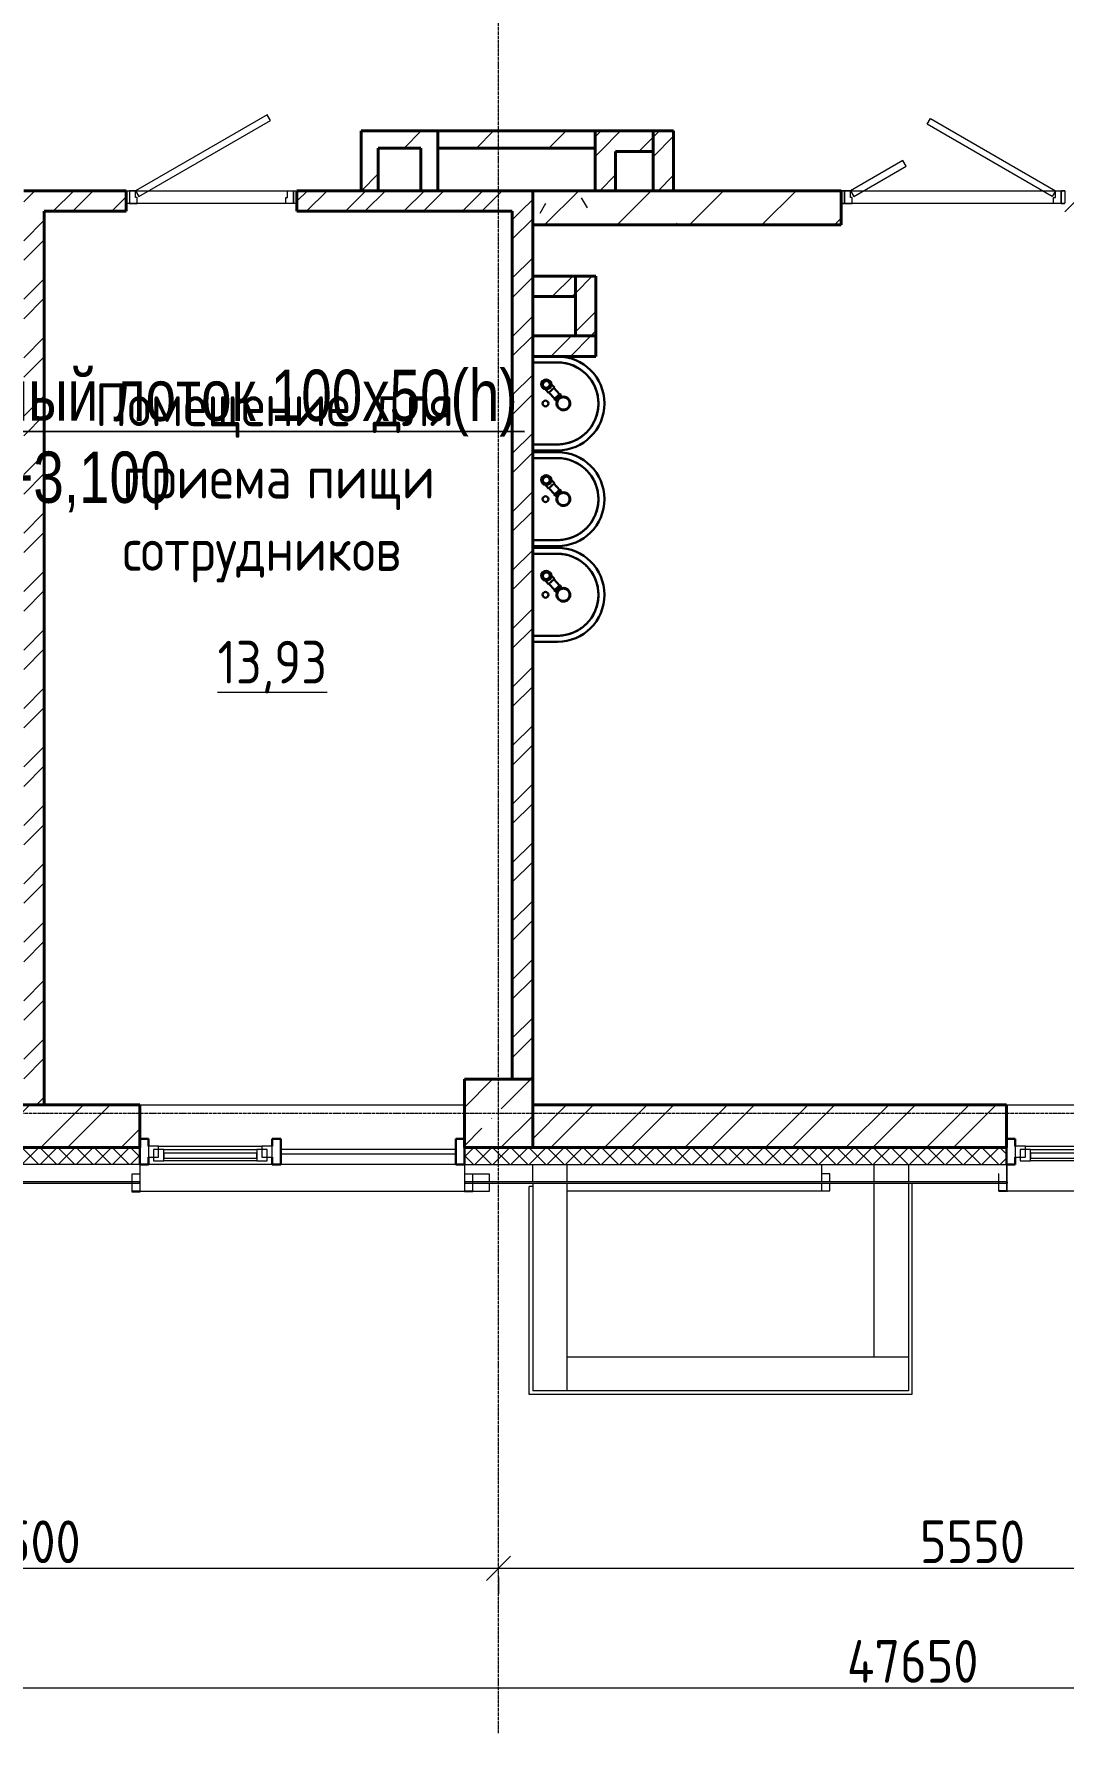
# Model space of a CAD drawing. Header units: millimetres. Extents: x 0 to 351840, y -132678 to 32417.
# Drawn here: x 318113 to 324139, y -53015 to -43071 of the extents above; entities that cross this region are included whole.
import ezdxf
from ezdxf import colors
from ezdxf.entities.mleader import LeaderData, LeaderLine
from ezdxf.math import Vec2, Vec3

# ---------------------------------------------------------------- set-up
doc = ezdxf.new("R2010")
doc.units = ezdxf.units.MM
doc.linetypes.add('BI_линия_сетки', pattern=[25, 20, -2.5, 0, -2.5])
doc.linetypes.add('BI_невидимые', pattern=[5, 3, -2])
for name, color, linetype, lineweight in [('E-CABL-TRAY-IDEN', 7, 'Continuous', 9), ('Витраж', 7, 'Continuous', 18), ('Двери', 7, 'Continuous', 18), ('Марки помещений', 7, 'Continuous', 20), ('Несущие колонны', 7, 'Continuous', 18), ('Окна', 7, 'Continuous', 18), ('Оси', 7, 'Continuous', 9), ('Панели витража', 7, 'Continuous', 9), ('Перекрытие', 7, 'Continuous', 18), ('Размеры', 7, 'Continuous', 9), ('Сантехника', 7, 'Continuous', 9), ('Стены внутренние', 7, 'Continuous', 18), ('Стены наружные', 7, 'Continuous', 18), ('Стены несущие', 7, 'Continuous', 18), ('Стены отделка', 7, 'Continuous', 18), ('Стены штриховка', 7, 'Continuous', 18)]:
    doc.layers.add(name, color=color, linetype=linetype, lineweight=lineweight)
doc.styles.add('GOST Common_1', font='GOST Common.ttf', dxfattribs={"width": 0.9, "height": 250})
doc.styles.add('новый', font='Шрифт GOST2304A.ttf', dxfattribs={"width": 0.8, "height": 250})
doc.dimstyles.new('BI_основной_2_5мм_1', dxfattribs={"dimscale": 304.8, "dimtxt": 251.428749, "dimasz": 0.463911, "dimexe": 0.492126, "dimexo": 0.492126, "dimgap": 0.098425, "dimtad": 1, "dimdec": 0, "dimdsep": 46, "dimtxsty": 'GOST Common_1', "dimblk1": 'OBLIQUE', "dimblk2": 'OBLIQUE', "dimsah": 1, "dimcen": 0.09, "dimdle": 0.492126, "dimazin": 0, "dimtfac": 1, "dimtdec": 4, "dimtix": 1, "dimtmove": 0, "dimatfit": 3, "dimfxl": 1, "dimtvp": 1, "dimtolj": 1, "dimtzin": 0, "dimlwd": 20, "dimlwe": 20, "dimarcsym": 2})
pattern_1 = [(45, (2e-10, 1e-10), (-235.7317, 235.7317), []), (45, (157.15, 1e-10), (-235.7317, 235.7317), [])]
pattern_2 = [(0, (2e-10, 1e-10), (1625.6, 406.4), [67.056, -1152.144, 67.056, -1152.144, -6502.4]), (0, (2e-10, 1e-10), (1625.6, 406.4), [-2438.4, 67.056, -2371.344, 67.056, -1152.144, -2844.8]), (0, (2e-10, 1e-10), (1625.6, 406.4), [-6096, 67.056, -745.744, 67.056, -1964.944]), (120, (609.6, 203.2), (-1164.7527, 1204.611), [67.056, -1152.144, 67.056, -1152.144, -6502.4]), (120, (609.6, 203.2), (-1164.7527, 1204.611), [-2438.4, 67.056, -2371.344, 67.056, -1152.144, -2844.8]), (120, (609.6, 203.2), (-1164.7527, 1204.611), [-6096, 67.056, -745.744, 67.056, -1964.944]), (240, (812.8, 1016), (-460.8473, -1611.011), [67.056, -1152.144, 67.056, -1152.144, -6502.4]), (240, (812.8, 1016), (-460.8473, -1611.011), [-2438.4, 67.056, -2371.344, 67.056, -1152.144, -2844.8]), (240, (812.8, 1016), (-460.8473, -1611.011), [-6096, 67.056, -745.744, 67.056, -1964.944])]
pattern_3 = [(45, (2e-10, 1e-10), (-212.132, 212.132), [])]
pattern_4 = [(45, (2e-10, 1e-10), (-171.074, 171.074), []), (45, (114.05, 1e-10), (-171.074, 171.074), [])]

# ---------------------------------------------------------------- blocks, each defined once
blk = doc.blocks.new('_DotSmall')
at = {"color": 0, "linetype": 'ByBlock', "const_width": 0.5}
blk.add_lwpolyline([(-0.0625, 0, 1), (0.0625, 0, 1)], format="xyb", close=True, dxfattribs=at)
blk = doc.blocks.new('_Двери_Металлические_Однопольная_Техническая_1_3_4_8 - _дверь_ДМВ_2200-1010_П Д-4-6363429-01 Этаж__0_000___Отделочный_')
at = {"layer": 'Двери', "color": 9, "lineweight": 9}
for p, q in [((450.8, 505), (-320, 60)), ((470, 471.7), (450.8, 505)), ((-300.8, 26.7), (470, 471.7)), ((-355, 60), (-355, -15)), ((-320, 60), (-355, 60)), ((-320, 60), (-300.8, 26.7)), ((-320, 20), (-320, 60)), ((-310, 20), (-320, 20)), ((-310, -15), (-310, 20)), ((560, 20), (570, 20)), ((560, -15), (560, 20)), ((570, 60), (605, 60)), ((570, 20), (570, 60)), ((605, 60), (605, -15)), ((-355, -15), (-310, -15)), ((605, -15), (560, -15))]:
    blk.add_line(p, q, dxfattribs=at)
at = {"layer": 'Двери', "color": 9, "linetype": 'BI_невидимые', "lineweight": 9}
for p, q in [((-375, -15), (-375, 60)), ((-375, 60), (-355, 60)), ((-375, -15), (-375, 60)), ((-375, 60), (-355, 60)), ((-355, 60), (-355, -15)), ((-355, 60), (-355, -15)), ((605, -15), (605, 60)), ((605, 60), (625, 60)), ((605, -15), (605, 60)), ((605, 60), (625, 60)), ((625, 60), (625, -15)), ((625, 60), (625, -15)), ((-355, -15), (-375, -15)), ((-355, -15), (-375, -15)), ((625, -15), (605, -15)), ((625, -15), (605, -15))]:
    blk.add_line(p, q, dxfattribs=at)
blk = doc.blocks.new('_Двери_Металлические_Двупольная_Техническая_3_7 - _дверь_ДМН_2200-1310 Д-10_-6424963-01 Этаж__0_000___Отделочный_')
at = {"layer": 'Двери', "color": 9, "lineweight": 9}
for p, q in [((-26, 489.2), (-6.8, 522.5)), ((-6.8, 522.5), (725, 100)), ((705.8, 66.7), (-26, 489.2)), ((-167.6, 277.5), (-475, 100)), ((-455.8, 66.7), (-148.3, 244.2)), ((-148.3, 244.2), (-167.6, 277.5)), ((-475, 100), (-510, 100)), ((-475, 100), (-455.8, 66.7)), ((-475, 60), (-475, 100)), ((725, 100), (705.8, 66.7)), ((725, 100), (760, 100)), ((725, 60), (725, 100)), ((-510, 25), (-465, 25)), ((-465, 60), (-475, 60)), ((-465, 25), (-465, 60)), ((715, 60), (725, 60)), ((715, 25), (715, 60)), ((760, 25), (715, 25))]:
    blk.add_line(p, q, dxfattribs=at)
at = {"layer": 'Двери', "color": 9, "linetype": 'BI_невидимые', "lineweight": 9}
for p, q in [((-530, 25), (-530, 100)), ((-530, 100), (-510, 100)), ((-530, 25), (-530, 100)), ((-530, 100), (-510, 100)), ((-510, 100), (-530, 100)), ((-510, 100), (-510, 25)), ((-510, 100), (-510, 25)), ((-510, 25), (-510, 100)), ((760, 25), (760, 100)), ((760, 100), (780, 100)), ((760, 25), (760, 100)), ((760, 100), (780, 100)), ((780, 100), (760, 100)), ((760, 100), (760, 25)), ((780, 100), (780, 25)), ((780, 100), (780, 25)), ((-510, 25), (-530, 25)), ((-510, 25), (-530, 25)), ((-530, 25), (-510, 25)), ((780, 25), (760, 25)), ((780, 25), (760, 25)), ((760, 25), (780, 25))]:
    blk.add_line(p, q, dxfattribs=at)
blk = doc.blocks.new('ADSK_Умывальник_Полукруглый_Керамический_ГОСТ30493-96 - 2-ой величины-V54-01 Этаж__0_000___Отделочный_')
at = {"layer": 'Сантехника', "color": 9, "lineweight": 30}
for p, q in [((21745, 4395), (21600, 4395)), ((21600, 4395), (21745, 4395)), ((21600, 3915), (21745, 3915)), ((21745, 3915), (21600, 3915)), ((21600, 3880), (21745, 3880))]:
    blk.add_line(p, q, dxfattribs=at)
at = {"layer": 'Сантехника', "color": 9, "lineweight": 30, "flags": 128}
blk.add_lwpolyline([(21745, 3915), (21754.6, 3915.2), (21764.2, 3915.8), (21773.7, 3916.7), (21783.2, 3918.1), (21792.7, 3919.8), (21802, 3921.9), (21811.3, 3924.3), (21820.5, 3927.2), (21829.5, 3930.4), (21838.5, 3933.9), (21847.2, 3937.9), (21855.8, 3942.1), (21864.3, 3946.7), (21872.5, 3951.7), (21880.5, 3956.9), (21888.3, 3962.5), (21895.9, 3968.4), (21903.3, 3974.6), (21910.3, 3981), (21917.2, 3987.8), (21923.7, 3994.8), (21930, 4002.1), (21935.9, 4009.6), (21941.6, 4017.4), (21947, 4025.3), (21952, 4033.5), (21956.7, 4041.9), (21961, 4050.4), (21965, 4059.2), (21968.7, 4068), (21972, 4077), (21974.9, 4086.2), (21977.5, 4095.4), (21979.7, 4104.8), (21981.5, 4114.2), (21983, 4123.7), (21984, 4133.2), (21984.7, 4142.8), (21985, 4152.4), (21984.9, 4162), (21984.4, 4171.6), (21983.6, 4181.2), (21982.3, 4190.7), (21980.7, 4200.1), (21978.7, 4209.5), (21976.4, 4218.8), (21973.6, 4228), (21970.5, 4237.1), (21967.1, 4246.1), (21963.2, 4254.9), (21959.1, 4263.5), (21954.6, 4272), (21949.7, 4280.3), (21944.5, 4288.4), (21939, 4296.2), (21933.2, 4303.9), (21927.1, 4311.3), (21920.7, 4318.5), (21914.1, 4325.4), (21907.1, 4332), (21899.9, 4338.3), (21892.4, 4344.4), (21884.8, 4350.1), (21876.8, 4355.5), (21868.7, 4360.7), (21860.4, 4365.4), (21851.9, 4369.9), (21843.2, 4374), (21834.4, 4377.7), (21825.4, 4381.1), (21816.3, 4384.2), (21807.1, 4386.8), (21797.7, 4389.1), (21788.3, 4391.1), (21778.9, 4392.6), (21769.3, 4393.8), (21759.8, 4394.5), (21750.2, 4394.9), (21745, 4395)], dxfattribs=at)
at = {"layer": 'Сантехника', "color": 9, "lineweight": 30}
for centre, radius, start, end in [((21745, 4155), 275, 270, 90), ((21745, 4155), 240, 270, 90), ((21675, 4155), 17, 90, 270), ((21675, 4155), 17, 270, 90)]:
    blk.add_arc(centre, radius, start, end, dxfattribs=at)
blk = doc.blocks.new('ADSK_СифонБутылочный_ГОСТ23289-94 - Для умывальника_Вертикальный выпуск_DN40-5727817-01 Этаж__0_000___Отделочный_')
at = {"layer": 'Сантехника', "color": 9, "lineweight": 30}
for p, q in [((34.6, 20), (49, 20)), ((49, 22.5), (56, 22.5)), ((49, 22.5), (49, 0)), ((49, 0), (49, -22.5)), ((56, 0), (56, 22.5)), ((56, 20), (104.7, 20)), ((104.7, 23), (126, 23)), ((104.7, 23), (104.7, 0)), ((141.3, 23), (140.5, 23)), ((49, -20), (34.6, -20)), ((56, -22.5), (49, -22.5)), ((56, -22.5), (56, 0)), ((104.7, -20), (56, -20)), ((104.7, 0), (104.7, -23)), ((126, -23), (104.7, -23)), ((140.3, -23), (141.1, -23))]:
    blk.add_line(p, q, dxfattribs=at)
at = {"layer": 'Сантехника', "color": 9, "lineweight": 30, "flags": 128}
for points in [[(-36, 0), (-36, 1.4), (-35.9, 2.9), (-35.7, 4.3), (-35.5, 5.7), (-35.3, 7.2), (-35, 8.6), (-34.6, 9.9), (-34.2, 11.3), (-33.7, 12.7), (-33.2, 14), (-32.6, 15.3), (-31.9, 16.6), (-31.2, 17.9), (-30.5, 19.1), (-29.7, 20.3), (-28.9, 21.5), (-28, 22.6), (-27.1, 23.7), (-26.1, 24.8), (-25.1, 25.8), (-24, 26.8), (-22.9, 27.7), (-21.8, 28.6), (-20.6, 29.5), (-19.5, 30.3), (-18.2, 31), (-17, 31.8), (-15.7, 32.4), (-14.4, 33), (-13, 33.6), (-11.7, 34), (-10.3, 34.5), (-8.9, 34.9), (-7.5, 35.2), (-6.1, 35.5), (-4.7, 35.7), (-3.3, 35.9), (-1.8, 36), (-0.4, 36), (1.1, 36), (2.5, 35.9), (3.9, 35.8), (5.4, 35.6), (6.8, 35.4), (8.2, 35.1), (9.6, 34.7), (11, 34.3), (12.3, 33.8), (13.7, 33.3), (15, 32.7), (16.3, 32.1), (17.5, 31.4), (18.8, 30.7), (20, 29.9), (21.2, 29.1), (22.3, 28.2), (23.4, 27.3), (24.5, 26.4), (25.6, 25.4), (26.5, 24.3), (27.5, 23.2), (28.4, 22.1), (29.3, 21), (30.1, 19.8), (30.8, 18.6), (31.6, 17.3), (32.2, 16), (32.8, 14.7), (33.4, 13.4), (33.9, 12.1), (34.4, 10.7), (34.8, 9.3), (35.1, 7.9), (35.4, 6.5), (35.6, 5.1), (35.8, 3.7), (35.9, 2.2), (36, 0.8), (36, 0)], [(36, 0), (36, -1.4), (35.9, -2.9), (35.7, -4.3), (35.5, -5.7), (35.3, -7.2), (35, -8.6), (34.6, -9.9), (34.2, -11.3), (33.7, -12.7), (33.2, -14), (32.6, -15.3), (31.9, -16.6), (31.2, -17.9), (30.5, -19.1), (29.7, -20.3), (28.9, -21.5), (28, -22.6), (27.1, -23.7), (26.1, -24.8), (25.1, -25.8), (24, -26.8), (22.9, -27.7), (21.8, -28.6), (20.6, -29.5), (19.5, -30.3), (18.2, -31), (17, -31.8), (15.7, -32.4), (14.4, -33), (13, -33.6), (11.7, -34), (10.3, -34.5), (8.9, -34.9), (7.5, -35.2), (6.1, -35.5), (4.7, -35.7), (3.3, -35.9), (1.8, -36), (0.4, -36), (-1.1, -36), (-2.5, -35.9), (-3.9, -35.8), (-5.4, -35.6), (-6.8, -35.4), (-8.2, -35.1), (-9.6, -34.7), (-11, -34.3), (-12.3, -33.8), (-13.7, -33.3), (-15, -32.7), (-16.3, -32.1), (-17.5, -31.4), (-18.8, -30.7), (-20, -29.9), (-21.2, -29.1), (-22.3, -28.2), (-23.4, -27.3), (-24.5, -26.4), (-25.6, -25.4), (-26.5, -24.3), (-27.5, -23.2), (-28.4, -22.1), (-29.3, -21), (-30.1, -19.8), (-30.8, -18.6), (-31.6, -17.3), (-32.2, -16), (-32.8, -14.7), (-33.4, -13.4), (-33.9, -12.1), (-34.4, -10.7), (-34.8, -9.3), (-35.1, -7.9), (-35.4, -6.5), (-35.6, -5.1), (-35.8, -3.7), (-35.9, -2.2), (-36, -0.8), (-36, 0)], [(130.1, 23), (129.1, 23), (128.2, 23), (127.2, 23), (126.3, 23), (126, 23)], [(126, -23), (127, -23), (127.9, -23), (128.9, -23), (129.8, -23)]]:
    blk.add_lwpolyline(points, dxfattribs=at)
at = {"layer": 'Сантехника', "color": 9, "lineweight": 30}
for centre, radius, start, end in [((0, 0), 40, 0, 180), ((0, 0), 40, 180, 0), ((0, 0), 36, 146.13323, 158.93366), ((0, 0), 36, 120, 124.05728), ((150, 0), 20, 90, 270), ((150, 0), 20, 270, 90), ((0, 0), 36, 300, 304.05728), ((0, 0), 36, 326.13323, 338.93366)]:
    blk.add_arc(centre, radius, start, end, dxfattribs=at)
at = {"layer": 'Сантехника', "color": 9, "lineweight": 18}
for radius, start, end in [(32, 0, 180), (32, 180, 360), (25.5, 0, 180), (25.5, 180, 360), (25, 0, 180), (25, 180, 360)]:
    blk.add_arc((150, 0), radius, start, end, dxfattribs=at)
blk = doc.blocks.new('ADSK_Умывальник_Полукруглый_Керамический_ГОСТ30493-96 - 2-ой величины-V55-01 Этаж__0_000___Отделочный_')
at = {"layer": 'Сантехника', "color": 9, "lineweight": 30}
for p, q in [((21745, 3870), (21600, 3870)), ((21745, 3835), (21600, 3835)), ((21600, 3835), (21745, 3835)), ((21600, 3355), (21745, 3355)), ((21745, 3355), (21600, 3355)), ((21600, 3320), (21745, 3320))]:
    blk.add_line(p, q, dxfattribs=at)
at = {"layer": 'Сантехника', "color": 9, "lineweight": 30, "flags": 128}
blk.add_lwpolyline([(21745, 3355), (21754.6, 3355.2), (21764.2, 3355.8), (21773.7, 3356.7), (21783.2, 3358.1), (21792.7, 3359.8), (21802, 3361.9), (21811.3, 3364.3), (21820.5, 3367.2), (21829.5, 3370.4), (21838.5, 3373.9), (21847.2, 3377.9), (21855.8, 3382.1), (21864.3, 3386.7), (21872.5, 3391.7), (21880.5, 3396.9), (21888.3, 3402.5), (21895.9, 3408.4), (21903.3, 3414.6), (21910.3, 3421), (21917.2, 3427.8), (21923.7, 3434.8), (21930, 3442.1), (21935.9, 3449.6), (21941.6, 3457.4), (21947, 3465.3), (21952, 3473.5), (21956.7, 3481.9), (21961, 3490.4), (21965, 3499.2), (21968.7, 3508), (21972, 3517), (21974.9, 3526.2), (21977.5, 3535.4), (21979.7, 3544.8), (21981.5, 3554.2), (21983, 3563.7), (21984, 3573.2), (21984.7, 3582.8), (21985, 3592.4), (21984.9, 3602), (21984.4, 3611.6), (21983.6, 3621.2), (21982.3, 3630.7), (21980.7, 3640.1), (21978.7, 3649.5), (21976.4, 3658.8), (21973.6, 3668), (21970.5, 3677.1), (21967.1, 3686.1), (21963.2, 3694.9), (21959.1, 3703.5), (21954.6, 3712), (21949.7, 3720.3), (21944.5, 3728.4), (21939, 3736.2), (21933.2, 3743.9), (21927.1, 3751.3), (21920.7, 3758.5), (21914.1, 3765.4), (21907.1, 3772), (21899.9, 3778.3), (21892.4, 3784.4), (21884.8, 3790.1), (21876.8, 3795.5), (21868.7, 3800.7), (21860.4, 3805.4), (21851.9, 3809.9), (21843.2, 3814), (21834.4, 3817.7), (21825.4, 3821.1), (21816.3, 3824.2), (21807.1, 3826.8), (21797.7, 3829.1), (21788.3, 3831.1), (21778.9, 3832.6), (21769.3, 3833.8), (21759.8, 3834.5), (21750.2, 3834.9), (21745, 3835)], dxfattribs=at)
at = {"layer": 'Сантехника', "color": 9, "lineweight": 30}
for centre, radius, start, end in [((21745, 3595), 275, 270, 90), ((21745, 3595), 240, 270, 90), ((21675, 3595), 17, 90, 270), ((21675, 3595), 17, 270, 90)]:
    blk.add_arc(centre, radius, start, end, dxfattribs=at)
blk = doc.blocks.new('Системная панель - _панель_витража_остекление_наружный-6453160-01 Этаж__0_000___Отделочный_')
at = {"layer": 'Панели витража', "color": 9}
for p, q in [((512.5, 12.5), (-512.5, 12.5)), ((-512.5, 12.5), (-512.5, -12.5)), ((512.5, -12.5), (512.5, 12.5)), ((-512.5, -12.5), (512.5, -12.5))]:
    blk.add_line(p, q, dxfattribs=at)
blk = doc.blocks.new('Прямоугольный импост - _импост_150х50-6453087-01 Этаж__0_000___Отделочный_')
at = {"layer": 'Витраж', "color": 9, "lineweight": 30}
for p, q in [((0, 75), (-50, 75)), ((-50, 75), (-50, 32.5)), ((0, -75), (0, 75)), ((-50, -32.5), (-50, -75)), ((-50, -75), (0, -75))]:
    blk.add_line(p, q, dxfattribs=at)
blk = doc.blocks.new('_окна_алюминиевые_одностворчатые_витражные - _окно_витражное_алюминиевое-6453161-01 Этаж__0_000___Отделочный_')
at = {"layer": 'Окна', "color": 9}
for p, q in [((-302.5, 32.5), (-362.5, 32.5)), ((-362.5, 32.5), (-362.5, -32.5)), ((-272.5, 12.5), (-332.5, 12.5)), ((-332.5, 12.5), (-332.5, -52.5)), ((-302.5, 32.5), (302.5, 32.5)), ((-302.5, -32.5), (-302.5, 32.5)), ((-272.5, 12.5), (272.5, 12.5)), ((-272.5, -52.5), (-272.5, 12.5)), ((332.5, 12.5), (272.5, 12.5)), ((272.5, 12.5), (272.5, -52.5)), ((362.5, 32.5), (302.5, 32.5)), ((302.5, 32.5), (302.5, -32.5)), ((332.5, -52.5), (332.5, 12.5)), ((362.5, -32.5), (362.5, 32.5)), ((-362.5, -32.5), (-302.5, -32.5)), ((-332.5, -52.5), (-272.5, -52.5)), ((272.5, -7.5), (-272.5, -7.5)), ((-272.5, -7.5), (-272.5, -37.5)), ((-272.5, -37.5), (272.5, -37.5)), ((272.5, -52.5), (-272.5, -52.5)), ((272.5, -37.5), (272.5, -7.5)), ((272.5, -52.5), (332.5, -52.5)), ((302.5, -32.5), (362.5, -32.5))]:
    blk.add_line(p, q, dxfattribs=at)
blk = doc.blocks.new('Прямоугольный импост - _импост_150х50-6453153-01 Этаж__0_000___Отделочный_')
at = {"layer": 'Витраж', "color": 9, "lineweight": 30}
for p, q in [((-50, 75), (0, 75)), ((-50, -75), (-50, 75)), ((0, 75), (0, -75)), ((0, -75), (-50, -75))]:
    blk.add_line(p, q, dxfattribs=at)
blk = doc.blocks.new('Прямоугольный импост - _импост_150х50-6453083-01 Этаж__0_000___Отделочный_')
at = {"layer": 'Витраж', "color": 9, "lineweight": 30}
for p, q in [((-25, 75), (25, 75)), ((-25, 32.5), (-25, 75)), ((25, 75), (25, -75)), ((-25, -75), (-25, -32.5)), ((25, -75), (-25, -75))]:
    blk.add_line(p, q, dxfattribs=at)
blk = doc.blocks.new('_Oblique')
at = {"color": 0, "linetype": 'ByBlock', "lineweight": -2}
blk.add_line((-0.5, -0.5), (0.5, 0.5), dxfattribs=at)
blk = doc.blocks.new('*D985')
at = {"layer": 'Defpoints', "color": 0, "transparency": 16777216}
for p in [(0, -3262.9), (47650, -3262.9), (47650, -3362.9)]:
    blk.add_point(p, dxfattribs=at)
at = {"layer": 'Размеры', "color": 0, "lineweight": 20, "transparency": 16777216}
for p, q in [((-150, -3362.9), (47800, -3362.9)), ((0, -3412.9), (0, -3512.9)), ((47650, -3412.9), (47650, -3512.9))]:
    blk.add_line(p, q, dxfattribs=at)
at = {"layer": 'Размеры', "color": 0, "lineweight": 20, "transparency": 16777216, "xscale": 141.4, "yscale": 141.4, "zscale": 141.4, "rotation": 180}
blk.add_blockref('_Oblique', (0, -3362.9), dxfattribs=at)
at = {"layer": 'Размеры', "color": 0, "lineweight": 20, "transparency": 16777216, "xscale": 141.4, "yscale": 141.4, "zscale": 141.4}
blk.add_blockref('_Oblique', (47650, -3362.9), dxfattribs=at)
at = {"layer": 'Размеры', "color": 0, "lineweight": 20, "transparency": 16777216, "insert": (23825, -3207.9), "char_height": 250, "width": 971.623, "attachment_point": 5, "style": 'GOST Common_1'}
blk.add_mtext('\\A1;47650', dxfattribs=at)
blk = doc.blocks.new('*D989')
at = {"layer": 'Defpoints', "color": 0, "transparency": 16777216}
for p in [(15900, -2562.9), (21400, -2562.9), (21400, -2662.9)]:
    blk.add_point(p, dxfattribs=at)
at = {"layer": 'Размеры', "color": 0, "lineweight": 20, "transparency": 16777216}
for p, q in [((15750, -2662.9), (21550, -2662.9)), ((15900, -2712.9), (15900, -2812.9)), ((21400, -2712.9), (21400, -2812.9))]:
    blk.add_line(p, q, dxfattribs=at)
at = {"layer": 'Размеры', "color": 0, "lineweight": 20, "transparency": 16777216, "xscale": 141.4, "yscale": 141.4, "zscale": 141.4, "rotation": 180}
blk.add_blockref('_Oblique', (15900, -2662.9), dxfattribs=at)
at = {"layer": 'Размеры', "color": 0, "lineweight": 20, "transparency": 16777216, "xscale": 141.4, "yscale": 141.4, "zscale": 141.4}
blk.add_blockref('_Oblique', (21400, -2662.9), dxfattribs=at)
at = {"layer": 'Размеры', "color": 0, "lineweight": 20, "transparency": 16777216, "insert": (18650, -2507.9), "char_height": 250, "width": 756.843, "attachment_point": 5, "style": 'GOST Common_1'}
blk.add_mtext('\\A1;5500', dxfattribs=at)
blk = doc.blocks.new('*D990')
at = {"layer": 'Defpoints', "color": 0, "transparency": 16777216}
for p in [(21400, -2562.9), (26950, -2562.9), (26950, -2662.9)]:
    blk.add_point(p, dxfattribs=at)
at = {"layer": 'Размеры', "color": 0, "lineweight": 20, "transparency": 16777216}
for p, q in [((21250, -2662.9), (27100, -2662.9)), ((21400, -2712.9), (21400, -2812.9)), ((26950, -2712.9), (26950, -2812.9))]:
    blk.add_line(p, q, dxfattribs=at)
at = {"layer": 'Размеры', "color": 0, "lineweight": 20, "transparency": 16777216, "xscale": 141.4, "yscale": 141.4, "zscale": 141.4, "rotation": 180}
blk.add_blockref('_Oblique', (21400, -2662.9), dxfattribs=at)
at = {"layer": 'Размеры', "color": 0, "lineweight": 20, "transparency": 16777216, "xscale": 141.4, "yscale": 141.4, "zscale": 141.4}
blk.add_blockref('_Oblique', (26950, -2662.9), dxfattribs=at)
at = {"layer": 'Размеры', "color": 0, "lineweight": 20, "transparency": 16777216, "insert": (24175, -2507.9), "char_height": 250, "width": 756.843, "attachment_point": 5, "style": 'GOST Common_1'}
blk.add_mtext('\\A1;5550', dxfattribs=at)
blk = doc.blocks.new('A$C13a22a9d')
at = {"layer": 'Несущие колонны', "lineweight": 9}
h = blk.add_hatch(dxfattribs=at)
h.set_pattern_fill('FP_4', color=9, style=0, pattern_type=2)
h.set_pattern_definition([(45, (2e-10, 1e-10), (84.1895, 308.696), [396.875, -79.375, 3.353, -76.022])])
h.paths.add_polyline_path([(21200, -200), (21600, -200), (21600, 200), (21200, 200)])
at = {"layer": 'Стены внутренние', "lineweight": 9}
h = blk.add_hatch(dxfattribs=at)
h.set_pattern_fill('FP_36', color=9, style=0, pattern_type=2)
h.set_pattern_definition(pattern_3)
h.paths.add_polyline_path([(20695, 5400), (20695, 5750), (20595, 5750), (20595, 5400)])
h = blk.add_hatch(dxfattribs=at)
h.set_pattern_fill('FP_35', color=9, style=0, pattern_type=2)
h.set_pattern_definition(pattern_2)
h.paths.add_polyline_path([(21045, 5650), (21045, 5750), (20695, 5750), (20695, 5650), (20945, 5650)])
h = blk.add_hatch(dxfattribs=at)
h.set_pattern_fill('FP_36', color=9, style=0, pattern_type=2)
h.set_pattern_definition(pattern_3)
h.paths.add_polyline_path([(21045, 5650), (21045, 5750), (20695, 5750), (20695, 5650), (20945, 5650)])
h = blk.add_hatch(dxfattribs=at)
h.set_pattern_fill('FP_35', color=9, style=0, pattern_type=2)
h.set_pattern_definition(pattern_2)
h.paths.add_polyline_path([(21045, 5650), (21965, 5650), (21965, 5750), (21045, 5750)])
h = blk.add_hatch(dxfattribs=at)
h.set_pattern_fill('FP_36', color=9, style=0, pattern_type=2)
h.set_pattern_definition(pattern_3)
h.paths.add_polyline_path([(21045, 5650), (21965, 5650), (21965, 5750), (21045, 5750)])
h = blk.add_hatch(dxfattribs=at)
h.set_pattern_fill('FP_42', color=9, style=0, pattern_type=2)
h.set_pattern_definition(pattern_4)
h.paths.add_polyline_path([(22305.4, 5630), (22305.4, 5750), (21965, 5750), (21965, 5630), (22085, 5630)])
h = blk.add_hatch(dxfattribs=at)
h.set_pattern_fill('FP_42', color=9, style=0, pattern_type=2)
h.set_pattern_definition(pattern_4)
h.paths.add_polyline_path([(22305.4, 5400), (22425.4, 5400), (22425.4, 5750), (22305.4, 5750)])
h = blk.add_hatch(dxfattribs=at)
h.set_pattern_fill('FP_42', color=9, style=0, pattern_type=2)
h.set_pattern_definition(pattern_4)
h.paths.add_polyline_path([(22085, 5400), (22085, 5630), (21965, 5630), (21965, 5400)])
h = blk.add_hatch(dxfattribs=at)
h.set_pattern_fill('FP_42', color=9, style=0, pattern_type=2)
h.set_pattern_definition(pattern_4)
h.paths.add_polyline_path([(20220, 5280), (21600, 5280), (21600, 5400), (20220, 5400)])
h.paths.add_polyline_path([(18620, 5280), (19220, 5280), (19220, 5400), (18620, 5400)])
h = blk.add_hatch(dxfattribs=at)
h.set_pattern_fill('FP_35', color=9, style=0, pattern_type=2)
h.set_pattern_definition(pattern_2)
h.paths.add_polyline_path([(40250, 5200), (40250, 5400), (24715.4, 5400), (24715.4, 5200), (39137.5, 5200)])
h.paths.add_polyline_path([(21641.8, 5200), (23405.4, 5200), (23405.4, 5400), (21600, 5400), (21600, 5200)])
h = blk.add_hatch(dxfattribs=at)
h.set_pattern_fill('FP_36', color=9, style=0, pattern_type=2)
h.set_pattern_definition(pattern_3)
h.paths.add_polyline_path([(40250, 5200), (40250, 5400), (24715.4, 5400), (24715.4, 5200), (39137.5, 5200)])
h.paths.add_polyline_path([(21641.8, 5200), (23405.4, 5200), (23405.4, 5400), (21600, 5400), (21600, 5200)])
h = blk.add_hatch(dxfattribs=at)
h.set_pattern_fill('FP_42', color=9, style=0, pattern_type=2)
h.set_pattern_definition(pattern_4)
h.paths.add_polyline_path([(18740, 50), (18740, 5280), (18620, 5280), (18620, 50)])
h = blk.add_hatch(dxfattribs=at)
h.set_pattern_fill('FP_42', color=9, style=0, pattern_type=2)
h.set_pattern_definition(pattern_4)
h.paths.add_polyline_path([(21600, 200), (21600, 5280), (21480, 5280), (21480, 200)])
h = blk.add_hatch(dxfattribs=at)
h.set_pattern_fill('FP_42', color=9, style=0, pattern_type=2)
h.set_pattern_definition(pattern_4)
h.paths.add_polyline_path([(21641.8, 4780), (21850, 4780), (21850, 4900), (21600, 4900), (21600, 4780)])
h = blk.add_hatch(dxfattribs=at)
h.set_pattern_fill('FP_42', color=9, style=0, pattern_type=2)
h.set_pattern_definition(pattern_4)
h.paths.add_polyline_path([(21850, 4550), (21970, 4550), (21970, 4900), (21850, 4900), (21850, 4714.1)])
h = blk.add_hatch(dxfattribs=at)
h.set_pattern_fill('FP_42', color=9, style=0, pattern_type=2)
h.set_pattern_definition(pattern_4)
h.paths.add_polyline_path([(21641.8, 4430), (21970, 4430), (21970, 4550), (21600, 4550), (21600, 4430)])
at = {"layer": 'Стены наружные', "lineweight": 9}
h = blk.add_hatch(dxfattribs=at)
h.set_pattern_fill('FP_37', color=9, angle=225, style=0, pattern_type=2)
h.set_pattern_definition(pattern_1)
h.paths.add_polyline_path([(18879.3, -200), (19300, -200), (19300, 50), (16100, 50), (16100, -200), (17037.7, -200)])
h = blk.add_hatch(dxfattribs=at)
h.set_pattern_fill('FP_37', color=9, angle=225, style=0, pattern_type=2)
h.set_pattern_definition(pattern_1)
h.paths.add_polyline_path([(26245.9, -200), (26750, -200), (26750, 50), (25875, 50), (25875, -200)])
h.paths.add_polyline_path([(21600, -200), (24375, -200), (24375, 50), (21600, 50)])
h = blk.add_hatch(dxfattribs=at)
h.set_pattern_fill('FP_50', color=9, style=0, pattern_type=2)
h.set_pattern_definition([(45, (2e-10, 1e-10), (-53.03301, 53.03301), []), (135, (2e-10, 1e-10), (-53.03301, -53.03301), [])])
h.paths.add_polyline_path([(42820.8, -300), (44975, -300), (44975, -200), (41755, -200), (41755, -300)])
h.paths.add_polyline_path([(47850, -300), (47850, -200), (46975, -200), (46975, -300), (47450, -300)])
h.paths.add_polyline_path([(40250, -300), (40755, -300), (40755, -200), (40250, -200)])
h.paths.add_polyline_path([(33450, -300), (35475, -300), (35475, -200), (31130, -200), (31130, -300), (33050, -300)])
h.paths.add_polyline_path([(19300, -300), (19300, -200), (14300, -200), (14300, -300), (18879.3, -300)])
h.paths.add_polyline_path([(24375, -300), (24375, -200), (21200, -200), (21200, -300)])
h.paths.add_polyline_path([(27375, -300), (27375, -200), (25877.5, -200), (25877.5, -300), (27150, -300)])
h.paths.add_polyline_path([(28875, -300), (29780, -300), (29780, -200), (28875, -200)])
h.paths.add_polyline_path([(37295.9, -300), (37875, -300), (37875, -200), (36975, -200), (36975, -300)])
at = {"layer": 'Стены наружные'}
for points in [[(19252.6, -456.6), (19255.1, -456.6), (19255, -357.1), (19252.5, -357.1), (19252.6, -428.7)], [(19300, -456.6), (19302.5, -456.6), (19302.5, -300), (19300, -300), (19300, -428.7)], [(21202.5, -455.7), (21202.5, -300.2), (21200, -300.2), (21200, -455.7)], [(21247.5, -455.8), (21250, -455.8), (21250, -356.3), (21247.5, -356.3), (21247.5, -428.7)], [(24327.5, -453.7), (24330, -453.7), (24330, -354.2), (24327.5, -354.2), (24327.5, -428.7)], [(24375, -453.7), (24377.5, -453.7), (24377.5, -300), (24375, -300), (24375, -428.7)]]:
    blk.add_hatch(color=9, dxfattribs=at).paths.add_polyline_path(points)
h = blk.add_hatch(color=9, dxfattribs=at)
h.paths.add_polyline_path([(21202.5, -408.2), (23120, -408.2), (23120, -400.2), (21202.5, -400.2)])
h.paths.add_polyline_path([(14301.3, -408.2), (19300, -408.2), (19300, -400.2), (14301.3, -400.2)])
h = blk.add_hatch(color=9, dxfattribs=at)
h.paths.add_polyline_path([(19252.5, -459.1), (19301.3, -459.1), (19301.3, -456.6), (19252.5, -456.6)])
h.paths.add_polyline_path([(21200, -458.3), (21250, -458.3), (21250, -455.8), (21200, -455.8)])
h = blk.add_hatch(color=9, dxfattribs=at)
h.paths.add_polyline_path([(37875, -408.2), (37875, -400.2), (36975, -400.2), (36975, -408.2), (37295.9, -408.2)])
h.paths.add_polyline_path([(48050, -408.2), (48050, -400.2), (46975, -400.2), (46975, -408.2)])
h.paths.add_polyline_path([(35475, -408.2), (35475, -400.2), (31130, -400.2), (31130, -408.2), (35454.2, -408.2)])
h.paths.add_polyline_path([(42820.8, -408.2), (44975, -408.2), (44975, -400.2), (41755, -400.2), (41755, -408.2)])
h.paths.add_polyline_path([(40252.5, -408.2), (40755, -408.2), (40755, -400.2), (40252.5, -400.2)])
h.paths.add_polyline_path([(25875, -408.2), (27375, -408.2), (27375, -400.2), (25875, -400.2)])
h.paths.add_polyline_path([(29780, -408.2), (29780, -400.2), (28875, -400.2), (28875, -408.2)])
h.paths.add_polyline_path([(24380, -408.2), (24380, -400.2), (23120, -400.2), (23120, -408.2)])
h = blk.add_hatch(color=9, dxfattribs=at)
h.paths.add_polyline_path([(25925, -456.2), (25925, -453.7), (25875, -453.7), (25875, -456.2)])
h.paths.add_polyline_path([(24330, -456.2), (24380, -456.2), (24380, -453.7), (24330, -453.7)])
at = {"layer": 'Несущие колонны', "color": 9, "lineweight": 40}
for p, q in [((21600, 200), (21200, 200)), ((21200, 200), (21200, -200)), ((21600, -200), (21600, 200)), ((21200, -200), (21600, -200))]:
    blk.add_line(p, q, dxfattribs=at)
at = {"layer": 'Оси', "color": 9, "linetype": 'BI_линия_сетки'}
for p, q in [((21400, -3627.3), (21400, 29372.3)), ((-4869.1, 0), (49050, 0))]:
    blk.add_line(p, q, dxfattribs=at)
at = {"layer": 'Перекрытие', "color": 9, "lineweight": 9}
for p, q in [((19220, 5400), (20220, 5400)), ((23425.4, 5400), (24695.4, 5400)), ((20220, 5325), (19220, 5325)), ((24695.4, 5325), (23425.4, 5325)), ((19300, 50), (21200, 50)), ((24375, 50), (25875, 50)), ((19252.5, -357.1), (19252.5, -400.3)), ((19300, -357.1), (19255, -357.1)), ((21200, -300.2), (19302.5, -300.2)), ((21247.5, -356.3), (21202.5, -356.3)), ((21347.5, -356.2), (21250, -356.3)), ((21347.5, -400.2), (21347.5, -356.2)), ((23292.5, -400.2), (23292.5, -300)), ((23340, -354.2), (23292.5, -354.2)), ((23340, -400.2), (23340, -354.2)), ((19252.5, -408.2), (19252.5, -456.6)), ((19302.6, -456.6), (21200, -455.8)), ((21250, -455.8), (21347.5, -455.7)), ((21347.5, -455.7), (21347.5, -408.2)), ((21800, -453.7), (23340, -453.7)), ((23292.5, -453.7), (23292.5, -408.2)), ((23340, -453.7), (23340, -408.2))]:
    blk.add_line(p, q, dxfattribs=at)
at = {"layer": 'Стены наружные', "color": 9}
for p, q in [((21600, -400.2), (21600, -300)), ((21800, -300), (21800, -400.2)), ((23600, -400.2), (23600, -300)), ((23800, -300), (23800, -400.2)), ((21200, -458.3), (19301.3, -459.1)), ((19302.5, -456.6), (21200, -455.8)), ((21580, -1645), (21580, -428)), ((21600, -428), (21580, -428)), ((21600, -408.2), (21600, -1625)), ((21800, -408.2), (21800, -1625)), ((23600, -1425), (23600, -408.2)), ((23800, -408.2), (23800, -1625)), ((23820, -408.2), (23820, -1645)), ((24380, -453.7), (25872.5, -453.7)), ((25875, -456.2), (24380, -456.2)), ((21800, -1425), (23800, -1425)), ((23820, -1645), (21580, -1645)), ((23800, -1625), (21600, -1625))]:
    blk.add_line(p, q, dxfattribs=at)
at = {"layer": 'Стены несущие', "color": 9, "lineweight": 40}
for p, q in [((20595, 5750), (20595, 5400)), ((22425.4, 5750), (20595, 5750)), ((21045, 5750), (21045, 5400)), ((21965, 5400), (21965, 5750)), ((22305.4, 5750), (22305.4, 5400)), ((22425.4, 5400), (22425.4, 5750)), ((20695, 5400), (20695, 5650)), ((20695, 5650), (20945, 5650)), ((20945, 5650), (20945, 5400)), ((21045, 5650), (21965, 5650)), ((22085, 5400), (22085, 5630)), ((22085, 5630), (22305.4, 5630)), ((19220, 5400), (18620, 5400)), ((19220, 5280), (19220, 5400)), ((23405.4, 5400), (20220, 5400)), ((20220, 5400), (20220, 5280)), ((21600, 200), (21600, 5400)), ((23405.4, 5200), (23405.4, 5400)), ((18740, 5280), (19220, 5280)), ((18740, 50), (18740, 5280)), ((20220, 5280), (21480, 5280)), ((21480, 5280), (21480, 200)), ((21600, 5200), (23405.4, 5200)), ((21970, 4900), (21600, 4900)), ((21850, 4900), (21850, 4550)), ((21970, 4430), (21970, 4900)), ((21600, 4780), (21850, 4780)), ((21970, 4550), (21600, 4550)), ((21600, 4430), (21970, 4430)), ((21480, 200), (21600, 200)), ((19300, 50), (16100, 50)), ((19300, -200), (19300, 50)), ((24375, 50), (21600, 50)), ((21600, 50), (21600, -200)), ((24375, -200), (24375, 50)), ((16100, -200), (19300, -200)), ((21600, -200), (24375, -200))]:
    blk.add_line(p, q, dxfattribs=at)
at = {"layer": 'Стены отделка', "color": 9, "lineweight": 9}
for p, q in [((19300, -300), (19300, -200)), ((21600, -200), (21200, -200)), ((21200, -200), (21200, -300)), ((24375, -200), (24375, -453.7)), ((19302.5, -300), (14300, -300)), ((19252.5, -357.1), (19252.6, -456.6)), ((19255, -357.1), (19252.5, -357.1)), ((19255.1, -456.6), (19255, -357.1)), ((19300, -300), (19300, -400.2)), ((19302.5, -456.6), (19302.5, -300)), ((21200, -300), (24377.5, -300)), ((21200, -300.2), (21200, -455.7)), ((21202.5, -300.2), (21200, -300.2)), ((21202.5, -400.2), (21202.5, -300.2)), ((21247.5, -356.3), (21247.5, -455.8)), ((21250, -356.3), (21247.5, -356.3)), ((21250, -458.3), (21250, -356.3)), ((24327.5, -354.2), (24327.5, -453.7)), ((24330, -354.2), (24327.5, -354.2)), ((24330, -456.2), (24330, -354.2)), ((24377.5, -453.7), (24377.5, -300)), ((19300, -400.2), (14301.3, -400.2)), ((14301.3, -408.2), (19300, -408.2)), ((19301.3, -456.6), (19252.5, -456.6)), ((19252.5, -456.6), (19252.5, -459.1)), ((19252.5, -459.1), (19301.3, -459.1)), ((19252.6, -456.6), (19255.1, -456.6)), ((19300, -408.2), (19300, -456.6)), ((19300, -456.6), (19302.5, -456.6)), ((19301.3, -459.1), (19301.3, -456.6)), ((21200, -455.7), (21202.5, -455.7)), ((21250, -455.8), (21200, -455.8)), ((21200, -455.8), (21200, -458.3)), ((21200, -458.3), (21250, -458.3)), ((24380, -400.2), (21202.5, -400.2)), ((21202.5, -408.2), (24380, -408.2)), ((21202.5, -455.7), (21202.5, -408.2)), ((21247.5, -455.8), (21250, -455.8)), ((24380, -453.7), (24327.5, -453.7)), ((24330, -456.2), (24380, -456.2)), ((24380, -408.2), (24380, -400.2)), ((24380, -456.2), (24380, -453.7))]:
    blk.add_line(p, q, dxfattribs=at)
at = {"layer": 'Стены штриховка', "color": 9}
for p, q in [((19300, -408.2), (19300, -400.2)), ((21202.5, -400.2), (21202.5, -408.2))]:
    blk.add_line(p, q, dxfattribs=at)
at = {"layer": 'Витраж', "color": 9, "rotation": 180}
for p in [(19300, -225), (24375, -225)]:
    blk.add_blockref('Прямоугольный импост - _импост_150х50-6453087-01 Этаж__0_000___Отделочный_', p, dxfattribs=at)
at = {"layer": 'Витраж', "color": 9, "extrusion": (0, 0, -1), "rotation": 180}
for name, p in [('Прямоугольный импост - _импост_150х50-6453083-01 Этаж__0_000___Отделочный_', (-20100, -225)), ('Прямоугольный импост - _импост_150х50-6453153-01 Этаж__0_000___Отделочный_', (-21200, -225))]:
    blk.add_blockref(name, p, dxfattribs=at)
at = {"layer": 'Двери', "color": 9}
for name, p in [('_Двери_Металлические_Однопольная_Техническая_1_3_4_8 - _дверь_ДМВ_2200-1010_П Д-4-6363429-01 Этаж__0_000___Отделочный_', (19595, 5340)), ('_Двери_Металлические_Двупольная_Техническая_3_7 - _дверь_ДМН_2200-1310 Д-10_-6424963-01 Этаж__0_000___Отделочный_', (23935.4, 5300))]:
    blk.add_blockref(name, p, dxfattribs=at)
at = {"layer": 'Окна', "color": 9}
for p in [(19712.5, -225), (24787.5, -225)]:
    blk.add_blockref('_окна_алюминиевые_одностворчатые_витражные - _окно_витражное_алюминиевое-6453161-01 Этаж__0_000___Отделочный_', p, dxfattribs=at)
at = {"layer": 'Панели витража', "color": 9}
blk.add_blockref('Системная панель - _панель_витража_остекление_наружный-6453160-01 Этаж__0_000___Отделочный_', (20637.5, -225), dxfattribs=at)
at = {"layer": 'Сантехника', "color": 9}
for name, p in [('ADSK_Умывальник_Полукруглый_Керамический_ГОСТ30493-96 - 2-ой величины-V54-01 Этаж__0_000___Отделочный_', (0, 0)), ('ADSK_Умывальник_Полукруглый_Керамический_ГОСТ30493-96 - 2-ой величины-V55-01 Этаж__0_000___Отделочный_', (0, 0)), ('ADSK_Умывальник_Полукруглый_Керамический_ГОСТ30493-96 - 2-ой величины-V55-01 Этаж__0_000___Отделочный_', (0, -560))]:
    blk.add_blockref(name, p, dxfattribs=at)
at = {"layer": 'Сантехника', "color": 9, "extrusion": (0, 0, -1), "rotation": 48.00000000000064}
for p in [(-21780, 4155), (-21780, 3595), (-21780, 3035)]:
    blk.add_blockref('ADSK_СифонБутылочный_ГОСТ23289-94 - Для умывальника_Вертикальный выпуск_DN40-5727817-01 Этаж__0_000___Отделочный_', p, dxfattribs=at)
at = {"layer": 'Марки помещений', "color": 9, "lineweight": 9, "char_height": 250, "attachment_point": 1, "style": 'GOST Common_1'}
for s, insert, width in [('Помещение', (19037.8, 4271.8), 1875.949), ('для', (20663, 4271.8), 584.43), ('приема', (19198.6, 3848.4), 1212.151), ('пищи', (20276.1, 3848.4), 858.607), ('сотрудников', (19198.6, 3425.1), 2164.556), ('\\L13,93', (19755.1, 2765.7), 815.316)]:
    blk.add_mtext(s, dxfattribs=dict(at, insert=insert, width=width))
at = {"layer": 'Размеры', "color": 9, "lineweight": 20}
for base, p1, p2, override, picture, middle in [((21400, -2662.9), (15900, -2562.9), (21400, -2562.9), {"dimpost": '<>', "dimfxl": 5500}, '*D989', (18650, -2507.9)), ((26950, -2662.9), (21400, -2562.9), (26950, -2562.9), {"dimpost": '<>', "dimfxl": 5550}, '*D990', (24175, -2507.9)), ((47650, -3362.9), (0, -3262.9), (47650, -3262.9), {"dimpost": '<>', "dimfxl": 47650}, '*D985', (23825, -3207.9))]:
    dim = blk.add_linear_dim(base=base, p1=p1, p2=p2, dimstyle='BI_основной_2_5мм_1', override=override, dxfattribs=at)
    dim.commit()
    dim.dimension.update_dxf_attribs({"geometry": picture, "text_midpoint": middle})

msp = doc.modelspace()

# ---------------------------------------------------------------- block references
msp.add_blockref('A$C13a22a9d', (299433.4, -49388.2))

# ---------------------------------------------------------------- leaders
at = {"layer": 'E-CABL-TRAY-IDEN', "color": 0}
ml = msp.add_multileader_mtext('Standard', dxfattribs=at)
ml.set_content('{\\C0;Проволочный кабельный лоток 100х50(h)\\Pна отм. +3,100}', color=1, style='новый')
ml.set_leader_properties()
ml.set_arrow_properties(name='DOTSMALL')
ml.build(insert=Vec2(0, 0))
ml.multileader.update_dxf_attribs({"text_left_attachment_type": 6, "text_right_attachment_type": 6, "dogleg_length": 107.1, "arrow_head_size": 300})
ctx = ml.context
ctx.base_point, ctx.char_height, ctx.arrow_head_size, ctx.landing_gap_size, ctx.plane_origin, ctx.plane_x_axis, ctx.plane_y_axis = Vec3(314748.2, -45392.4), 300, 300, 10, Vec3(281126.7, -25698.4), Vec3(1, -0.000677), Vec3(0.000677, 1)
ctx.left_attachment, ctx.right_attachment, ctx.text_align_type = 6, 6, 1
notes = []
notes.append((ctx, [(1, (1, 1, 0), (314641.1, -45392.3), (1, -0.000677), 107.1, [(1, [(312872.4, -42388.1)], 0, [])])]))
ctx.mtext.insert, ctx.mtext.text_direction, ctx.mtext.rotation, ctx.mtext.width, ctx.mtext.defined_height, ctx.mtext.alignment, ctx.mtext.line_spacing_factor, ctx.mtext.line_spacing_style, ctx.mtext.flow_direction = Vec3(317833.2, -45034.5), Vec3(1, -0.000677), 6.282508, 6166.303, 388.8, 2, 0.96, 2, 5
for ctx, leaders in notes:
    for number, flags, end, landing, length, lines in leaders:
        leader = LeaderData()
        leader.index, (leader.has_last_leader_line, leader.has_dogleg_vector, leader.attachment_direction) = number, flags
        leader.last_leader_point, leader.dogleg_vector, leader.dogleg_length = Vec3(end), Vec3(landing), length
        for number, points, colour, breaks in lines:
            line = LeaderLine()
            line.index, line.vertices, line.color, line.breaks = number, Vec3.list(points), colors.encode_raw_color(colour), breaks
            leader.lines.append(line)
        ctx.leaders.append(leader)

doc.saveas('drawing.dxf')
